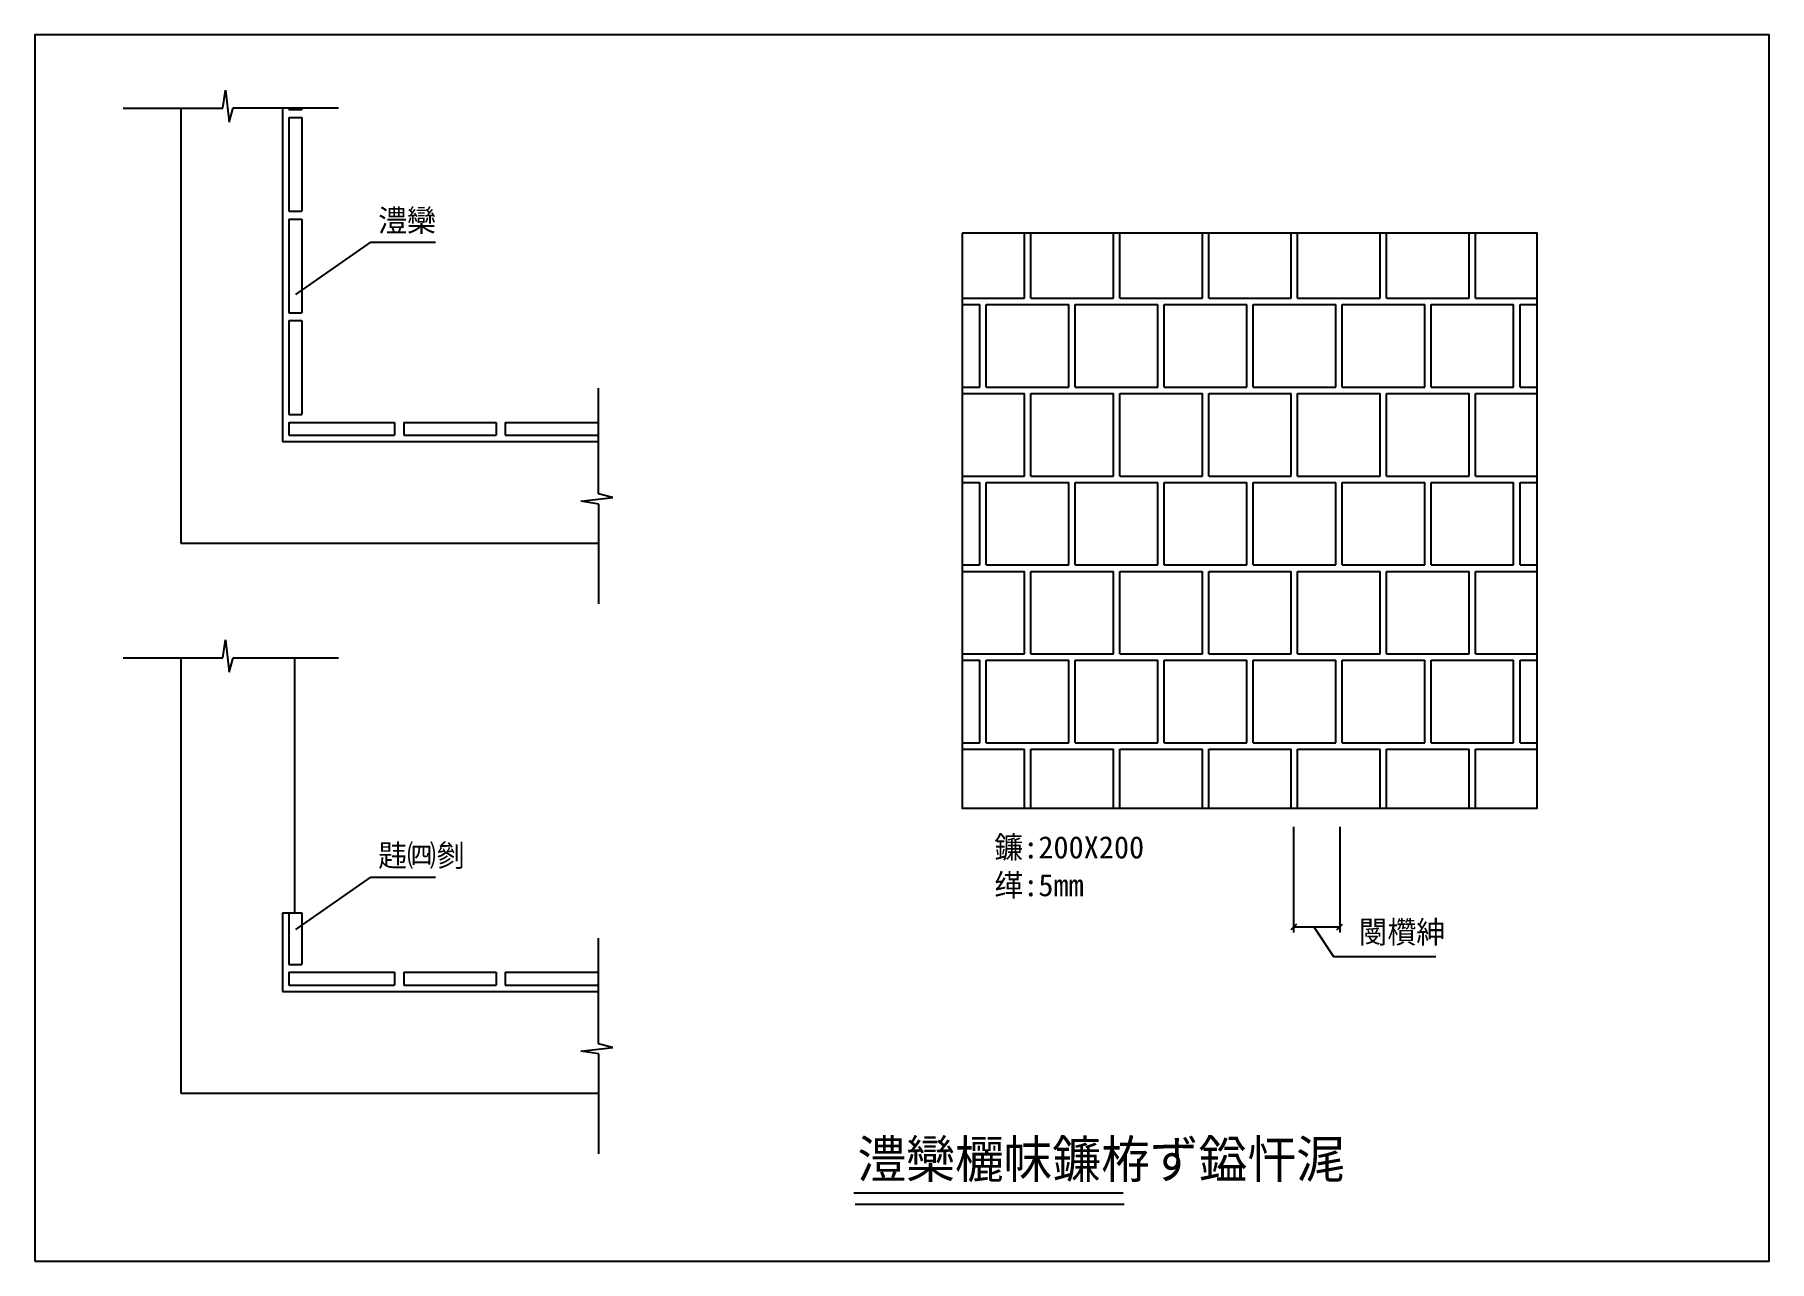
# Model space of a CAD drawing. Header units: metres. Extents: x 0 to 420, y 0 to 297.
import ezdxf

# ---------------------------------------------------------------- set-up
doc = ezdxf.new("R2010")
doc.units = ezdxf.units.M
doc.layers.add(' ', color=7, linetype='Continuous')

# ---------------------------------------------------------------- blocks, each defined once
blk = doc.blocks.new('1')
blk.add_line((-0.5, -0.5), (0.5, 0.5))

msp = doc.modelspace()

# ---------------------------------------------------------------- linework, layer by layer
at = {"layer": ' '}
for p, q in [((45.56, 279.22), (46.22, 283.58)), ((46.22, 283.58), (47.12, 275.82)), ((21.39, 279.22), (45.56, 279.22)), ((35.4, 279.22), (35.4, 173.88)), ((47.12, 275.82), (48.02, 279.26)), ((48.02, 279.26), (73.6, 279.26)), ((60.01, 279.26), (60.01, 198.5)), ((61.56, 279.26), (61.56, 278.86)), ((61.56, 278.86), (64.67, 278.86)), ((64.67, 279.26), (64.67, 278.86)), ((61.56, 276.99), (61.56, 254.25)), ((61.56, 276.99), (64.67, 276.99)), ((64.67, 276.99), (64.67, 254.25)), ((61.56, 254.25), (64.67, 254.25)), ((61.56, 252.37), (61.56, 229.63)), ((61.56, 252.37), (64.67, 252.37)), ((64.67, 252.37), (64.67, 229.63)), ((239.64, 233.21), (239.64, 248.94)), ((241.18, 233.21), (241.18, 248.94)), ((261.18, 233.21), (261.18, 248.94)), ((262.72, 233.21), (262.72, 248.94)), ((282.72, 233.21), (282.72, 248.94)), ((284.26, 233.21), (284.26, 248.94)), ((304.26, 233.21), (304.26, 248.94)), ((305.79, 233.21), (305.79, 248.94)), ((325.79, 233.21), (325.79, 248.94)), ((327.33, 233.21), (327.33, 248.94)), ((347.33, 233.21), (347.33, 248.94)), ((348.87, 233.21), (348.87, 248.94)), ((63.23, 234.07), (81.42, 246.74)), ((81.42, 246.74), (97.08, 246.74)), ((224.55, 233.21), (239.64, 233.21)), ((224.55, 231.67), (228.87, 231.67)), ((228.87, 211.67), (228.87, 231.67)), ((230.41, 211.67), (230.41, 231.67)), ((230.41, 231.67), (250.41, 231.67)), ((241.18, 233.21), (261.18, 233.21)), ((250.41, 211.67), (250.41, 231.67)), ((251.95, 211.67), (251.95, 231.67)), ((251.95, 231.67), (271.95, 231.67)), ((262.72, 233.21), (282.72, 233.21)), ((271.95, 211.67), (271.95, 231.67)), ((273.49, 231.67), (293.49, 231.67)), ((273.49, 211.67), (273.49, 231.67)), ((284.26, 233.21), (304.26, 233.21)), ((293.49, 211.67), (293.49, 231.67)), ((295.03, 211.67), (295.03, 231.67)), ((295.03, 231.67), (315.03, 231.67)), ((305.79, 233.21), (325.79, 233.21)), ((315.03, 211.67), (315.03, 231.67)), ((316.56, 211.67), (316.56, 231.67)), ((316.56, 231.67), (336.56, 231.67)), ((327.33, 233.21), (347.33, 233.21)), ((336.56, 211.67), (336.56, 231.67)), ((338.1, 211.67), (338.1, 231.67)), ((338.1, 231.67), (358.1, 231.67)), ((348.87, 233.21), (363.79, 233.21)), ((358.1, 211.67), (358.1, 231.67)), ((359.64, 211.67), (359.64, 231.67)), ((359.64, 231.67), (363.79, 231.67)), ((61.56, 229.63), (64.67, 229.63)), ((61.56, 227.76), (64.67, 227.76)), ((61.56, 227.76), (61.56, 205.02)), ((64.67, 227.76), (64.67, 205.02)), ((136.53, 185.81), (136.53, 211.4)), ((224.55, 211.67), (228.87, 211.67)), ((224.55, 210.13), (239.64, 210.13)), ((230.41, 211.67), (250.41, 211.67)), ((239.64, 190.13), (239.64, 210.13)), ((241.18, 190.13), (241.18, 210.13)), ((241.18, 210.13), (261.18, 210.13)), ((251.95, 211.67), (271.95, 211.67)), ((261.18, 190.13), (261.18, 210.13)), ((262.72, 210.13), (282.72, 210.13)), ((262.72, 190.13), (262.72, 210.13)), ((273.49, 211.67), (293.49, 211.67)), ((282.72, 190.13), (282.72, 210.13)), ((284.26, 210.13), (304.26, 210.13)), ((284.26, 190.13), (284.26, 210.13)), ((295.03, 211.67), (315.03, 211.67)), ((304.26, 190.13), (304.26, 210.13)), ((305.79, 190.13), (305.79, 210.13)), ((305.79, 210.13), (325.79, 210.13)), ((316.56, 211.67), (336.56, 211.67)), ((325.79, 190.13), (325.79, 210.13)), ((327.33, 210.13), (347.33, 210.13)), ((327.33, 190.13), (327.33, 210.13)), ((338.1, 211.67), (358.1, 211.67)), ((347.33, 190.13), (347.33, 210.13)), ((348.87, 210.13), (363.79, 210.13)), ((348.87, 190.13), (348.87, 210.13)), ((359.64, 211.67), (363.79, 211.67)), ((61.56, 205.02), (64.67, 205.02)), ((61.56, 203.14), (61.56, 200.05)), ((61.56, 203.14), (87.09, 203.14)), ((87.09, 203.14), (87.09, 200.05)), ((89.34, 203.14), (89.34, 200.05)), ((89.34, 203.14), (111.7, 203.14)), ((111.7, 203.14), (111.7, 200.05)), ((113.95, 203.14), (136.53, 203.14)), ((113.95, 203.14), (113.95, 200.05)), ((113.95, 203.14), (113.95, 200.05)), ((60.01, 198.5), (136.53, 198.5)), ((61.56, 200.05), (87.09, 200.05)), ((89.34, 200.05), (111.7, 200.05)), ((113.95, 200.05), (136.53, 200.05)), ((224.55, 190.13), (239.64, 190.13)), ((241.18, 190.13), (261.18, 190.13)), ((262.72, 190.13), (282.72, 190.13)), ((284.26, 190.13), (304.26, 190.13)), ((305.79, 190.13), (325.79, 190.13)), ((327.33, 190.13), (347.33, 190.13)), ((348.87, 190.13), (363.79, 190.13)), ((132.2, 184.02), (139.97, 184.92)), ((139.97, 184.92), (136.53, 185.81)), ((224.55, 188.6), (228.87, 188.6)), ((228.87, 168.6), (228.87, 188.6)), ((230.41, 168.6), (230.41, 188.6)), ((230.41, 188.6), (250.41, 188.6)), ((250.41, 168.6), (250.41, 188.6)), ((251.95, 168.6), (251.95, 188.6)), ((251.95, 188.6), (271.95, 188.6)), ((271.95, 168.6), (271.95, 188.6)), ((273.49, 188.6), (293.49, 188.6)), ((273.49, 168.6), (273.49, 188.6)), ((293.49, 168.6), (293.49, 188.6)), ((295.03, 168.6), (295.03, 188.6)), ((295.03, 188.6), (315.03, 188.6)), ((315.03, 168.6), (315.03, 188.6)), ((316.56, 168.6), (316.56, 188.6)), ((316.56, 188.6), (336.56, 188.6)), ((336.56, 168.6), (336.56, 188.6)), ((338.1, 188.6), (358.1, 188.6)), ((338.1, 168.6), (338.1, 188.6)), ((358.1, 168.6), (358.1, 188.6)), ((359.64, 188.6), (363.79, 188.6)), ((359.64, 168.6), (359.64, 188.6)), ((136.57, 183.36), (132.2, 184.02)), ((136.57, 159.19), (136.57, 183.36)), ((35.4, 173.88), (136.57, 173.88)), ((224.55, 168.6), (228.87, 168.6)), ((230.41, 168.6), (250.41, 168.6)), ((251.95, 168.6), (271.95, 168.6)), ((273.49, 168.6), (293.49, 168.6)), ((295.03, 168.6), (315.03, 168.6)), ((316.56, 168.6), (336.56, 168.6)), ((338.1, 168.6), (358.1, 168.6)), ((359.64, 168.6), (363.79, 168.6)), ((224.55, 167.06), (239.64, 167.06)), ((239.64, 147.06), (239.64, 167.06)), ((241.18, 147.06), (241.18, 167.06)), ((241.18, 167.06), (261.18, 167.06)), ((261.18, 147.06), (261.18, 167.06)), ((262.72, 167.06), (282.72, 167.06)), ((262.72, 147.06), (262.72, 167.06)), ((282.72, 147.06), (282.72, 167.06)), ((284.26, 167.06), (304.26, 167.06)), ((284.26, 147.06), (284.26, 167.06)), ((304.26, 147.06), (304.26, 167.06)), ((305.79, 147.06), (305.79, 167.06)), ((305.79, 167.06), (325.79, 167.06)), ((325.79, 147.06), (325.79, 167.06)), ((327.33, 167.06), (347.33, 167.06)), ((327.33, 147.06), (327.33, 167.06)), ((347.33, 147.06), (347.33, 167.06)), ((348.87, 167.06), (363.79, 167.06)), ((348.87, 147.06), (348.87, 167.06)), ((45.56, 146.08), (46.22, 150.44)), ((46.22, 150.44), (47.12, 142.68)), ((224.55, 147.06), (239.64, 147.06)), ((241.18, 147.06), (261.18, 147.06)), ((262.72, 147.06), (282.72, 147.06)), ((284.26, 147.06), (304.26, 147.06)), ((305.79, 147.06), (325.79, 147.06)), ((327.33, 147.06), (347.33, 147.06)), ((348.87, 147.06), (363.79, 147.06)), ((21.39, 146.08), (45.56, 146.08)), ((35.4, 146.08), (35.4, 40.74)), ((47.12, 142.68), (48.02, 146.11)), ((48.02, 146.11), (73.6, 146.11)), ((62.88, 146.11), (62.88, 84.38)), ((224.55, 145.52), (228.87, 145.52)), ((228.87, 125.52), (228.87, 145.52)), ((230.41, 125.52), (230.41, 145.52)), ((230.41, 145.52), (250.41, 145.52)), ((250.41, 125.52), (250.41, 145.52)), ((251.95, 125.52), (251.95, 145.52)), ((251.95, 145.52), (271.95, 145.52)), ((271.95, 125.52), (271.95, 145.52)), ((273.49, 145.52), (293.49, 145.52)), ((273.49, 125.52), (273.49, 145.52)), ((293.49, 125.52), (293.49, 145.52)), ((295.03, 125.52), (295.03, 145.52)), ((295.03, 145.52), (315.03, 145.52)), ((315.03, 125.52), (315.03, 145.52)), ((316.56, 125.52), (316.56, 145.52)), ((316.56, 145.52), (336.56, 145.52)), ((336.56, 125.52), (336.56, 145.52)), ((338.1, 145.52), (358.1, 145.52)), ((338.1, 125.52), (338.1, 145.52)), ((358.1, 125.52), (358.1, 145.52)), ((359.64, 145.52), (363.79, 145.52)), ((359.64, 125.52), (359.64, 145.52)), ((224.55, 125.52), (228.87, 125.52)), ((224.55, 123.98), (239.64, 123.98)), ((230.41, 125.52), (250.41, 125.52)), ((239.64, 109.7), (239.64, 123.98)), ((241.18, 109.7), (241.18, 123.98)), ((241.18, 123.98), (261.18, 123.98)), ((251.95, 125.52), (271.95, 125.52)), ((261.18, 109.7), (261.18, 123.98)), ((262.72, 123.98), (282.72, 123.98)), ((262.72, 109.7), (262.72, 123.98)), ((273.49, 125.52), (293.49, 125.52)), ((282.72, 109.7), (282.72, 123.98)), ((284.26, 109.7), (284.26, 123.98)), ((284.26, 123.98), (304.26, 123.98)), ((295.03, 125.52), (315.03, 125.52)), ((304.26, 109.7), (304.26, 123.98)), ((305.79, 109.7), (305.79, 123.98)), ((305.79, 123.98), (325.79, 123.98)), ((316.56, 125.52), (336.56, 125.52)), ((325.79, 109.7), (325.79, 123.98)), ((327.33, 109.7), (327.33, 123.98)), ((327.33, 123.98), (347.33, 123.98)), ((338.1, 125.52), (358.1, 125.52)), ((347.33, 109.7), (347.33, 123.98)), ((348.87, 123.98), (363.79, 123.98)), ((348.87, 109.7), (348.87, 123.98)), ((359.64, 125.52), (363.79, 125.52)), ((304.81, 105.23), (304.81, 79.6)), ((316, 105.23), (316, 79.6)), ((63.23, 80.35), (81.42, 93.02)), ((81.42, 93.02), (97.08, 93.02)), ((60.01, 84.38), (64.67, 84.38)), ((60.01, 84.38), (60.01, 65.36)), ((61.56, 84.38), (61.56, 71.87)), ((64.67, 84.38), (64.67, 71.87)), ((304.81, 80.98), (316, 80.98)), ((309.7, 80.99), (314.44, 73.79)), ((136.53, 52.67), (136.53, 78.25)), ((61.56, 71.87), (64.67, 71.87)), ((314.44, 73.79), (339.23, 73.79)), ((61.56, 70), (61.56, 66.9)), ((61.56, 70), (87.09, 70)), ((87.09, 70), (87.09, 66.9)), ((89.34, 70), (89.34, 66.9)), ((89.34, 70), (111.7, 70)), ((111.7, 70), (111.7, 66.9)), ((113.95, 70), (136.53, 70)), ((113.95, 70), (113.95, 66.9)), ((113.95, 70), (113.95, 66.9)), ((60.01, 65.36), (136.53, 65.36)), ((61.56, 66.9), (87.09, 66.9)), ((89.34, 66.9), (111.7, 66.9)), ((113.95, 66.9), (136.53, 66.9)), ((132.2, 50.88), (139.97, 51.77)), ((136.57, 50.22), (132.2, 50.88)), ((139.97, 51.77), (136.53, 52.67)), ((136.57, 26.05), (136.57, 50.22)), ((35.4, 40.74), (136.57, 40.74)), ((198.66, 13.8), (263.83, 13.8))]:
    msp.add_line(p, q, dxfattribs=at)
msp.add_lwpolyline([(224.55, 248.94), (224.55, 109.7), (363.79, 109.7), (363.79, 248.94), (224.55, 248.94)], dxfattribs=at)
msp.add_line((198.34, 16.6), (263.53, 16.6))
msp.add_lwpolyline([(0, 0), (420, 0), (420, 297), (0, 297), (0, 0)])

# ---------------------------------------------------------------- block references
at = {"layer": ' ', "xscale": 1.38, "yscale": 1.38, "zscale": 1.38, "rotation": 180}
msp.add_blockref('1', (304.81, 80.98), dxfattribs=at)
at = {"layer": ' ', "xscale": 1.38, "yscale": 1.38, "zscale": 1.38}
msp.add_blockref('1', (316, 80.98), dxfattribs=at)

# ---------------------------------------------------------------- texts
at = {"layer": ' '}
for s, p in [('澧欒', (83.17, 249.31)), ('韪㈣剼', (83.17, 95.59)), ('鐮:200X200', (232.36, 97.55)), ('缂:5mm', (232.36, 88.4)), ('閿欑紳', (320.53, 77.03))]:
    msp.add_text(s, height=5.38, dxfattribs=at).set_placement(p)
msp.add_text('澧欒欐帓鐮栫ず鎰忓浘', height=9.08).set_placement((199.2, 20.19))

doc.saveas('drawing.dxf')
